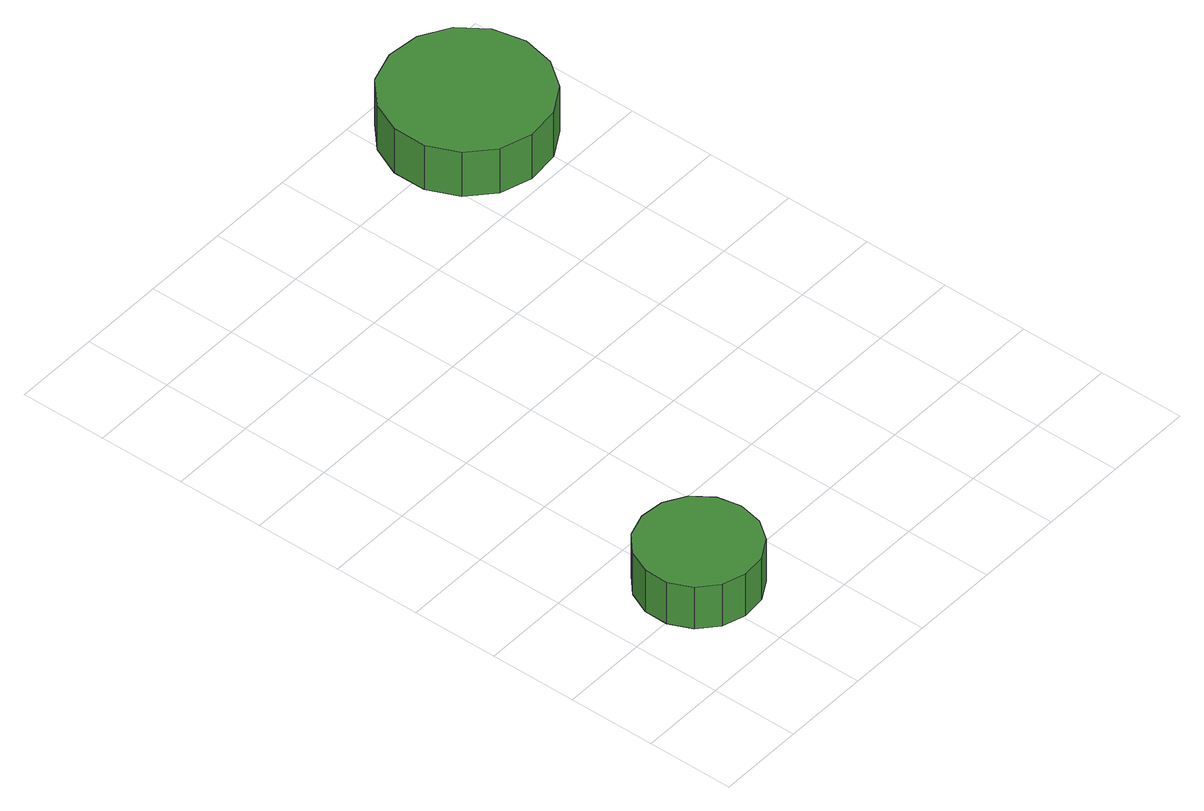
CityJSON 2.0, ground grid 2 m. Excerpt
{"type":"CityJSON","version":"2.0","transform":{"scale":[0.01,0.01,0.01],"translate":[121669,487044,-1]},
"CityObjects":{
"tree1":{"type":"SolitaryVegetationObject","attributes":{"function":"something"},"geometry":[{"type":"MultiSurface","lod":"1","boundaries":[[[0,1,2,3,4,5,6,7,8,9,10,11,12,13,14]],[[15,16,17,18,19,20,21,22,23,24,25,26,27,28,29]],[[0,29,28,1]],[[1,28,27,2]],[[2,27,26,3]],[[3,26,25,4]],[[4,25,24,5]],[[5,24,23,6]],[[6,23,22,7]],[[7,22,21,8]],[[8,21,20,9]],[[9,20,19,10]],[[10,19,18,11]],[[11,18,17,12]],[[12,17,16,13]],[[13,16,15,14]],[[14,15,29,0]]]}]},
"tree2":{"type":"SolitaryVegetationObject","attributes":{"function":"something"},"geometry":[{"type":"MultiSurface","lod":"1","boundaries":[[[30,31,32,33,34,35,36,37,38,39,40,41,42,43,44]],[[45,46,47,48,49,50,51,52,53,54,55,56,57,58,59]],[[30,59,58,31]],[[31,58,57,32]],[[32,57,56,33]],[[33,56,55,34]],[[34,55,54,35]],[[35,54,53,36]],[[36,53,52,37]],[[37,52,51,38]],[[38,51,50,39]],[[39,50,49,40]],[[40,49,48,41]],[[41,48,47,42]],[[42,47,46,43]],[[43,46,45,44]],[[44,45,59,30]]]}]}
},
"vertices":[
[354,224,168],[343,278,168],[310,323,168],[262,351,168],[206,357,168],[153,340,168],[112,302,168],[89,252,168],[89,196,168],[112,145,168],[153,108,168],[206,91,168],[262,96,168],[310,124,168],[343,169,168],[343,169,57],[310,124,57],[262,96,57],[206,91,57],[153,108,57],[112,145,57],[89,196,57],[89,252,57],[112,302,57],[153,340,57],[206,357,57],[262,351,57],[310,323,57],[343,278,57],[354,224,57],
[1127,1409,173],[1111,1484,173],[1066,1546,173],[1000,1584,173],[924,1592,173],[851,1569,173],[795,1517,173],[764,1448,173],[764,1371,173],[795,1301,173],[851,1250,173],[924,1227,173],[1000,1235,173],[1066,1273,173],[1111,1335,173],[1111,1335,55],[1066,1273,55],[1000,1235,55],[924,1227,55],[851,1250,55],[795,1301,55],[764,1371,55],[764,1448,55],[795,1517,55],[851,1569,55],[924,1592,55],[1000,1584,55],[1066,1546,55],[1111,1484,55],[1127,1409,55]
]}
